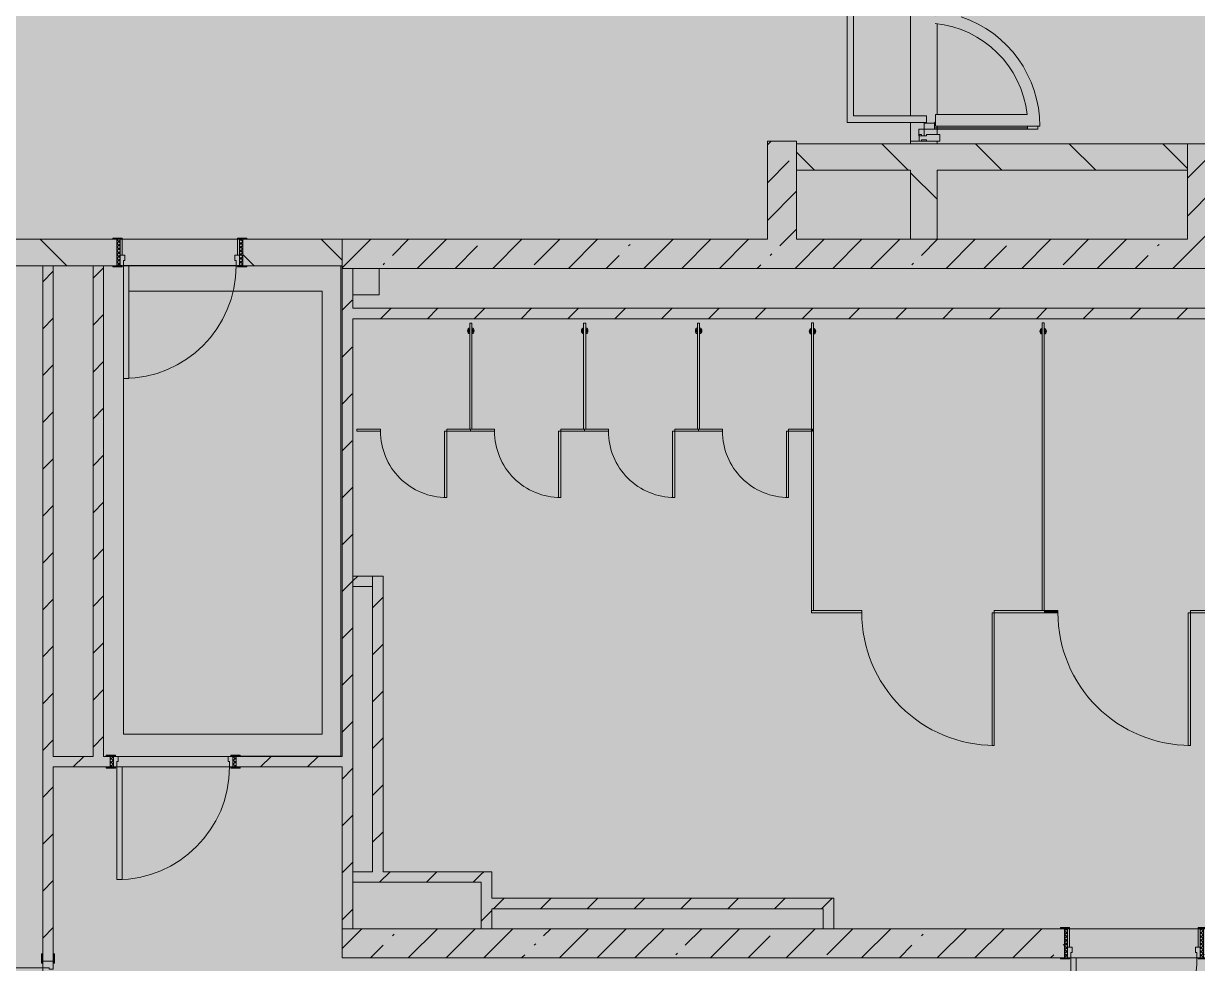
# Model space of a CAD drawing. Header units: millimetres. Extents: x 81548 to 272142, y -8553 to 29000.
# Drawn here: x 236937 to 245797, y 5138 to 12227 of the extents above; entities that cross this region are included whole.
import ezdxf

# ---------------------------------------------------------------- set-up
doc = ezdxf.new("R2010")
doc.units = ezdxf.units.MM
for name, color, linetype, lineweight, true_color in [('A-DETL-6', 7, 'Continuous', 5, 0x737373), ('A-DETL-GENF-3', 7, 'Continuous', 5, 0xe2e2e2), ('A-DETL-GENF-4', 7, 'Continuous', 5, 0xb7b7b7), ('A-DOOR-1', 7, 'Continuous', 5, 0xb7b7b7), ('A-DOOR-2', 7, 'Continuous', 5, 0xe2e2e2), ('A-DOOR-3', 7, 'Continuous', 5, 0xaaaaaa), ('A-DOOR-4', 7, 'Continuous', 5, 0x737373), ('A-DOOR-FRAM-1', 7, 'Continuous', 5, 0xe2e2e2), ('A-DOOR-FRAM-2', 7, 'Continuous', 5, 0xb7b7b7), ('A-DOOR-FRAM-3', 7, 'Continuous', 5, 0xaaaaaa), ('A-FLOR-2', 7, 'Continuous', 5, 0xb7b7b7), ('A-GENM-2', 7, 'Continuous', 5, 0x737373), ('A-GENM-3', 7, 'Continuous', 5, 0xe2ddcd), ('A-GLAZ-CWMG-4', 7, 'Continuous', 5, 0x737373), ('A-WALL-5', 7, 'Continuous', 9, 0x737373), ('I-WALL-5', 7, 'Continuous', 5, 0x737373)]:
    doc.layers.add(name, color=color, linetype=linetype, lineweight=lineweight, true_color=true_color)
doc.layers.add('A-DETL-GENF-2', color=7, linetype='Continuous', lineweight=9, true_color=0xc0c0c0, transparency=0.4)
doc.layers.add('I-WALL-4', color=7, linetype='Continuous', lineweight=5)
pattern_1 = [(45, (145131.52, 0), (-176.7767, 176.7767), [])]
pattern_2 = [(45, (145131.5, 0), (-285.1231, 285.1231), []), (45, (145416.64, 0), (-285.1231, 285.1231), [504.031, -100.806, 16.764, -84.042])]
pattern_3 = [(135, (145131.5, 0), (-353.5534, -353.5534), [])]

# ---------------------------------------------------------------- blocks, each defined once
blk = doc.blocks.new('110_Дверь_СКБ_1Ст_Внутренняя1 - Д-7а_л__950x2100h_Туалет-V83-2_10_3_птичка')
at = {"layer": 'A-DOOR-2'}
h = blk.add_hatch(color=256, dxfattribs=at)
h.paths.add_polyline_path([(487.5, 110), (487.5, 70), (477.5, 70), (477.5, 30), (512.5, 30), (512.5, 110)])
h.paths.add_polyline_path([(-462.5, 110), (-487.5, 110), (-487.5, 30), (-452.5, 30), (-452.5, 70), (-462.5, 70)])
at = {"layer": 'A-DOOR-3'}
h = blk.add_hatch(dxfattribs=at)
h.set_pattern_fill('FP_104', color=256, style=0, pattern_type=2)
h.set_pattern_definition([(135, (1776.41, 174.685), (-14.14214, -14.14214), []), (225, (1776.41, 174.685), (14.14214, -14.14214), [])])
h.paths.add_polyline_path([(537.5, 110), (512.5, 110), (512.5, -110), (537.5, -110)])
at = {"layer": 'A-DOOR-FRAM-1'}
for points in [[(447.5, 1060), (447.5, 110), (487.5, 110), (487.5, 1060)], [(-542.5, 118), (-542.5, 110), (-472.5, 110), (-472.5, 118)], [(567.5, 118), (497.5, 118), (497.5, 110), (567.5, 110)], [(-472.5, 30), (-487.5, 30), (-487.5, -110), (-472.5, -110)], [(512.5, 30), (497.5, 30), (497.5, -110), (512.5, -110)], [(-542.5, -110), (-542.5, -118), (-472.5, -118), (-472.5, -110)], [(567.5, -110), (497.5, -110), (497.5, -118), (567.5, -118)]]:
    blk.add_hatch(color=256, dxfattribs=at).paths.add_polyline_path(points)
at = {"layer": 'A-DOOR-FRAM-3'}
h = blk.add_hatch(dxfattribs=at)
h.set_pattern_fill('FP_105', color=256, style=0, pattern_type=2)
h.set_pattern_definition([(45, (-346.384, 174.685), (-14.1421, 14.1421), []), (135, (-346.384, 174.685), (-14.1421, -14.1421), [])])
h.paths.add_polyline_path([(-487.5, 110), (-512.5, 110), (-512.5, -110), (-487.5, -110)])
at = {"layer": 'A-DOOR-1'}
for p, q in [((487.5, 1060), (447.5, 1060)), ((447.5, 1060), (447.5, 110)), ((487.5, 110), (487.5, 1060)), ((447.5, 110), (487.5, 110))]:
    blk.add_line(p, q, dxfattribs=at)
blk.add_arc((487.5, 110), 950, 90, 180, dxfattribs=at)
at = {"layer": 'A-DOOR-FRAM-2'}
for p, q in [((-472.5, 118), (-542.5, 118)), ((-542.5, 118), (-542.5, 110)), ((-542.5, 110), (-472.5, 110)), ((-487.5, 110), (-512.5, 110)), ((-512.5, 110), (-512.5, -110)), ((-462.5, 110), (-487.5, 110)), ((-487.5, 110), (-487.5, 30)), ((-487.5, -110), (-487.5, 110)), ((-472.5, 110), (-487.5, 110)), ((-487.5, 110), (-487.5, 109)), ((-487.5, 109), (-472.5, 109)), ((-472.5, 110), (-472.5, 118)), ((-472.5, 109), (-472.5, 110)), ((-462.5, 70), (-462.5, 110)), ((487.5, 110), (487.5, 70)), ((512.5, 110), (487.5, 110)), ((567.5, 118), (497.5, 118)), ((497.5, 118), (497.5, 110)), ((512.5, 110), (497.5, 110)), ((497.5, 110), (497.5, 109)), ((497.5, 110), (567.5, 110)), ((497.5, 109), (512.5, 109)), ((512.5, 30), (512.5, 110)), ((537.5, 110), (512.5, 110)), ((512.5, 110), (512.5, -110)), ((512.5, 109), (512.5, 110)), ((537.5, -110), (537.5, 110)), ((567.5, 110), (567.5, 118)), ((-487.5, 30), (-452.5, 30)), ((-472.5, 30), (-487.5, 30)), ((-487.5, 30), (-487.5, -110)), ((-472.5, -110), (-472.5, 30)), ((-452.5, 70), (-462.5, 70)), ((-452.5, 30), (-452.5, 70)), ((487.5, 70), (477.5, 70)), ((477.5, 70), (477.5, 30)), ((477.5, 30), (512.5, 30)), ((512.5, 30), (497.5, 30)), ((497.5, 30), (497.5, -110)), ((512.5, -110), (512.5, 30)), ((-472.5, -110), (-542.5, -110)), ((-542.5, -110), (-542.5, -118)), ((-542.5, -118), (-472.5, -118)), ((-512.5, -110), (-487.5, -110)), ((-487.5, -110), (-472.5, -110)), ((-472.5, -118), (-472.5, -110)), ((497.5, -110), (512.5, -110)), ((567.5, -110), (497.5, -110)), ((497.5, -110), (497.5, -118)), ((497.5, -118), (567.5, -118)), ((512.5, -110), (537.5, -110)), ((567.5, -118), (567.5, -110))]:
    blk.add_line(p, q, dxfattribs=at)
blk = doc.blocks.new('110_Дверь_СКБ_2Ст - Д-5_п_ Из игровой в коридор-32215844-2_10_3_птичка')
at = {"layer": 'A-DOOR-2'}
for points in [[(-637.5, 40), (-587.5, 40), (-587.5, 940), (-637.5, 940)], [(612.5, 440), (612.5, 40), (662.5, 40), (662.5, 440)]]:
    blk.add_hatch(color=256, dxfattribs=at).paths.add_polyline_path(points)
h = blk.add_hatch(color=256, dxfattribs=at)
h.paths.add_polyline_path([(-687.5, 40), (-687.5, -40), (-627.5, -40), (-627.5, -10), (-637.5, -10), (-637.5, 40)])
h.paths.add_polyline_path([(652.5, -40), (712.5, -40), (712.5, 40), (662.5, 40), (662.5, -10), (652.5, -10)])
at = {"layer": 'A-DOOR-FRAM-1'}
for points in [[(-742.5, 40), (-672.5, 40), (-672.5, 48), (-742.5, 48)], [(697.5, 40), (767.5, 40), (767.5, 48), (697.5, 48)], [(-742.5, -48), (-672.5, -48), (-672.5, -40), (-742.5, -40)], [(697.5, -48), (767.5, -48), (767.5, -40), (697.5, -40)]]:
    blk.add_hatch(color=256, dxfattribs=at).paths.add_polyline_path(points)
at = {"layer": 'A-DOOR-1'}
for p, q in [((-637.5, 940), (-637.5, 40)), ((-587.5, 940), (-637.5, 940)), ((-587.5, 40), (-587.5, 940)), ((662.5, 440), (612.5, 440)), ((612.5, 440), (612.5, 40)), ((662.5, 40), (662.5, 440)), ((-637.5, 40), (-587.5, 40)), ((612.5, 40), (662.5, 40))]:
    blk.add_line(p, q, dxfattribs=at)
for centre, radius, start, end in [((-637.5, 40), 900, 0, 90), ((662.5, 40), 400, 90, 180)]:
    blk.add_arc(centre, radius, start, end, dxfattribs=at)
at = {"layer": 'A-DOOR-FRAM-2'}
for p, q in [((-672.5, 48), (-742.5, 48)), ((-742.5, 48), (-742.5, 40)), ((-742.5, 40), (-672.5, 40)), ((-637.5, 40), (-687.5, 40)), ((-687.5, 40), (-687.5, -40)), ((-672.5, 40), (-672.5, 48)), ((-637.5, -10), (-637.5, 40)), ((662.5, 40), (662.5, -10)), ((712.5, 40), (662.5, 40)), ((767.5, 48), (697.5, 48)), ((697.5, 48), (697.5, 40)), ((697.5, 40), (767.5, 40)), ((712.5, -40), (712.5, 40)), ((767.5, 40), (767.5, 48)), ((-672.5, -40), (-742.5, -40)), ((-742.5, -40), (-742.5, -48)), ((-742.5, -48), (-672.5, -48)), ((-672.5, -39), (-687.5, -39)), ((-687.5, -39), (-687.5, -40)), ((-687.5, -40), (-627.5, -40)), ((-687.5, -40), (-672.5, -40)), ((-672.5, -40), (-672.5, -39)), ((-672.5, -48), (-672.5, -40)), ((-627.5, -10), (-637.5, -10)), ((-627.5, -40), (-627.5, -10)), ((662.5, -10), (652.5, -10)), ((652.5, -10), (652.5, -40)), ((652.5, -40), (712.5, -40)), ((712.5, -39), (697.5, -39)), ((697.5, -39), (697.5, -40)), ((697.5, -40), (712.5, -40)), ((767.5, -40), (697.5, -40)), ((697.5, -40), (697.5, -48)), ((697.5, -48), (767.5, -48)), ((712.5, -40), (712.5, -39)), ((767.5, -48), (767.5, -40))]:
    blk.add_line(p, q, dxfattribs=at)
blk = doc.blocks.new('110_Дверь_СКБ_1Ст_Внутренняя1 - Д-8 950x2100h_охрана-V42-2_10_3_птичка')
at = {"layer": 'A-DOOR-2'}
h = blk.add_hatch(color=256, dxfattribs=at)
h.paths.add_polyline_path([(437.5, 100), (437.5, 60), (427.5, 60), (427.5, 20), (462.5, 20), (462.5, 100)])
h.paths.add_polyline_path([(-412.5, 100), (-437.5, 100), (-437.5, 20), (-402.5, 20), (-402.5, 60), (-412.5, 60)])
at = {"layer": 'A-DOOR-3'}
h = blk.add_hatch(dxfattribs=at)
h.set_pattern_fill('FP_68', color=256, style=0, pattern_type=2)
h.set_pattern_definition([(135, (1826.41, 164.685), (-14.14214, -14.14214), []), (225, (1826.41, 164.685), (14.14214, -14.14214), [])])
h.paths.add_polyline_path([(487.5, 100), (462.5, 100), (462.5, -100), (487.5, -100), (487.5, -34.8)])
at = {"layer": 'A-DOOR-FRAM-1'}
for points in [[(397.5, 950), (397.5, 100), (437.5, 100), (437.5, 950)], [(-492.5, 108), (-492.5, 100), (-422.5, 100), (-422.5, 108)], [(517.5, 108), (447.5, 108), (447.5, 100), (517.5, 100)], [(-422.5, 20), (-437.5, 20), (-437.5, -100), (-422.5, -100), (-422.5, -34.8)], [(462.5, 20), (447.5, 20), (447.5, -100), (462.5, -100), (462.5, -34.8)], [(-492.5, -100), (-492.5, -108), (-422.5, -108), (-422.5, -100)], [(447.5, -100), (447.5, -108), (517.5, -108), (517.5, -100)]]:
    blk.add_hatch(color=256, dxfattribs=at).paths.add_polyline_path(points)
at = {"layer": 'A-DOOR-FRAM-3'}
h = blk.add_hatch(dxfattribs=at)
h.set_pattern_fill('FP_69', color=256, style=0, pattern_type=2)
h.set_pattern_definition([(45, (-296.384, 164.685), (-14.1421, 14.1421), []), (135, (-296.384, 164.685), (-14.1421, -14.1421), [])])
h.paths.add_polyline_path([(-437.5, 100), (-462.5, 100), (-462.5, -100), (-437.5, -100), (-437.5, -34.8)])
at = {"layer": 'A-DOOR-1'}
for p, q in [((437.5, 950), (397.5, 950)), ((397.5, 950), (397.5, 100)), ((437.5, 100), (437.5, 950)), ((397.5, 100), (437.5, 100))]:
    blk.add_line(p, q, dxfattribs=at)
blk.add_arc((437.5, 100), 850, 90, 180, dxfattribs=at)
at = {"layer": 'A-DOOR-FRAM-2'}
for p, q in [((-422.5, 108), (-492.5, 108)), ((-492.5, 108), (-492.5, 100)), ((-492.5, 100), (-422.5, 100)), ((-437.5, 100), (-462.5, 100)), ((-462.5, 100), (-462.5, -100)), ((-412.5, 100), (-437.5, 100)), ((-437.5, 100), (-437.5, 20)), ((-437.5, -100), (-437.5, 100)), ((-422.5, 100), (-437.5, 100)), ((-437.5, 100), (-437.5, 99)), ((-437.5, 99), (-422.5, 99)), ((-422.5, 100), (-422.5, 108)), ((-422.5, 99), (-422.5, 100)), ((-412.5, 60), (-412.5, 100)), ((437.5, 100), (437.5, 60)), ((462.5, 100), (437.5, 100)), ((517.5, 108), (447.5, 108)), ((447.5, 108), (447.5, 100)), ((462.5, 100), (447.5, 100)), ((447.5, 100), (447.5, 99)), ((447.5, 100), (517.5, 100)), ((447.5, 99), (462.5, 99)), ((462.5, 20), (462.5, 100)), ((487.5, 100), (462.5, 100)), ((462.5, 100), (462.5, -100)), ((462.5, 99), (462.5, 100)), ((487.5, -100), (487.5, 100)), ((517.5, 100), (517.5, 108)), ((-437.5, 20), (-402.5, 20)), ((-422.5, 20), (-437.5, 20)), ((-437.5, 20), (-437.5, -100)), ((-422.5, -100), (-422.5, 20)), ((-402.5, 60), (-412.5, 60)), ((-402.5, 20), (-402.5, 60)), ((437.5, 60), (427.5, 60)), ((427.5, 60), (427.5, 20)), ((427.5, 20), (462.5, 20)), ((462.5, 20), (447.5, 20)), ((447.5, 20), (447.5, -100)), ((462.5, -100), (462.5, 20)), ((-422.5, -100), (-492.5, -100)), ((-492.5, -100), (-492.5, -108)), ((-492.5, -108), (-422.5, -108)), ((-462.5, -100), (-437.5, -100)), ((-437.5, -100), (-422.5, -100)), ((-422.5, -108), (-422.5, -100)), ((447.5, -100), (462.5, -100)), ((517.5, -100), (447.5, -100)), ((447.5, -100), (447.5, -108)), ((447.5, -108), (517.5, -108)), ((462.5, -100), (487.5, -100)), ((517.5, -108), (517.5, -100))]:
    blk.add_line(p, q, dxfattribs=at)
blk = doc.blocks.new('110_Дверь_СКБ_1Ст_Внутренняя1 - Д-8 950x2100h_охрана-V86-2_10_3_птичка')
at = {"layer": 'A-DOOR-2'}
h = blk.add_hatch(color=256, dxfattribs=at)
h.paths.add_polyline_path([(437.5, 40), (437.5, 0), (427.5, 0), (427.5, -40), (462.5, -40), (462.5, 40)])
h.paths.add_polyline_path([(-437.5, 40), (-437.5, -40), (-402.5, -40), (-402.5, 0), (-412.5, 0), (-412.5, 40)])
at = {"layer": 'A-DOOR-3'}
h = blk.add_hatch(dxfattribs=at)
h.set_pattern_fill('FP_108', color=256, style=0, pattern_type=2)
h.set_pattern_definition([(135, (1826.41, 104.685), (-14.14214, -14.14214), []), (225, (1826.41, 104.685), (14.14214, -14.14214), [])])
h.paths.add_polyline_path([(487.5, 40), (462.5, 40), (462.5, -40), (487.5, -40)])
at = {"layer": 'A-DOOR-FRAM-1'}
for points in [[(397.5, 890), (397.5, 40), (437.5, 40), (437.5, 890)], [(-492.5, 48), (-492.5, 40), (-422.5, 40), (-422.5, 48)], [(517.5, 48), (447.5, 48), (447.5, 40), (517.5, 40)], [(-422.5, -40), (-492.5, -40), (-492.5, -48), (-422.5, -48)], [(447.5, -40), (447.5, -48), (517.5, -48), (517.5, -40)]]:
    blk.add_hatch(color=256, dxfattribs=at).paths.add_polyline_path(points)
at = {"layer": 'A-DOOR-FRAM-3'}
h = blk.add_hatch(dxfattribs=at)
h.set_pattern_fill('FP_109', color=256, style=0, pattern_type=2)
h.set_pattern_definition([(45, (-296.384, 104.685), (-14.1421, 14.1421), []), (135, (-296.384, 104.685), (-14.1421, -14.1421), [])])
h.paths.add_polyline_path([(-437.5, 40), (-462.5, 40), (-462.5, -40), (-437.5, -40)])
at = {"layer": 'A-DOOR-1'}
for p, q in [((437.5, 890), (397.5, 890)), ((397.5, 890), (397.5, 40)), ((437.5, 40), (437.5, 890)), ((397.5, 40), (437.5, 40))]:
    blk.add_line(p, q, dxfattribs=at)
blk.add_arc((437.5, 40), 850, 90, 180, dxfattribs=at)
at = {"layer": 'A-DOOR-FRAM-2'}
for p, q in [((-422.5, 48), (-492.5, 48)), ((-492.5, 48), (-492.5, 40)), ((-492.5, 40), (-422.5, 40)), ((-437.5, 40), (-462.5, 40)), ((-462.5, 40), (-462.5, -40)), ((-412.5, 40), (-437.5, 40)), ((-437.5, 40), (-437.5, -40)), ((-437.5, -40), (-437.5, 40)), ((-422.5, 40), (-437.5, 40)), ((-437.5, 40), (-437.5, 39)), ((-437.5, 39), (-422.5, 39)), ((-422.5, 40), (-422.5, 48)), ((-422.5, 39), (-422.5, 40)), ((-412.5, 0), (-412.5, 40)), ((-402.5, 0), (-412.5, 0)), ((-402.5, -40), (-402.5, 0)), ((437.5, 0), (427.5, 0)), ((427.5, 0), (427.5, -40)), ((437.5, 40), (437.5, 0)), ((462.5, 40), (437.5, 40)), ((517.5, 48), (447.5, 48)), ((447.5, 48), (447.5, 40)), ((462.5, 40), (447.5, 40)), ((447.5, 40), (447.5, 39)), ((447.5, 40), (517.5, 40)), ((447.5, 39), (462.5, 39)), ((462.5, -40), (462.5, 40)), ((487.5, 40), (462.5, 40)), ((462.5, 40), (462.5, -40)), ((462.5, 39), (462.5, 40)), ((487.5, -40), (487.5, 40)), ((517.5, 40), (517.5, 48)), ((-422.5, -40), (-492.5, -40)), ((-492.5, -40), (-492.5, -48)), ((-492.5, -48), (-422.5, -48)), ((-462.5, -40), (-437.5, -40)), ((-422.5, -39), (-437.5, -39)), ((-437.5, -39), (-437.5, -40)), ((-437.5, -40), (-402.5, -40)), ((-437.5, -40), (-422.5, -40)), ((-422.5, -40), (-422.5, -39)), ((-422.5, -48), (-422.5, -40)), ((427.5, -40), (462.5, -40)), ((462.5, -39), (447.5, -39)), ((447.5, -39), (447.5, -40)), ((447.5, -40), (462.5, -40)), ((517.5, -40), (447.5, -40)), ((447.5, -40), (447.5, -48)), ((447.5, -48), (517.5, -48)), ((462.5, -40), (462.5, -39)), ((462.5, -40), (487.5, -40)), ((517.5, -48), (517.5, -40))]:
    blk.add_line(p, q, dxfattribs=at)
blk = doc.blocks.new('131_Сантехническая перегородка 7 - СП-1-V163-2_10_3_птичка')
at = {"layer": 'A-GENM-3'}
blk.add_hatch(color=256, dxfattribs=at).paths.add_polyline_path([(2165.9, 8), (-4.1, 8), (-4.1, -8), (2165.9, -8)])
at = {"layer": 'A-GENM-2'}
for p, q in [((2165.9, 8), (-4.1, 8)), ((-4.1, 8), (-4.1, -8)), ((2165.9, -8), (2165.9, 8)), ((-4.1, -8), (2165.9, -8))]:
    blk.add_line(p, q, dxfattribs=at)
at = {"layer": 'A-GENM-2', "flags": 128}
for points in [[(71.5, 8), (71.1, 8.5), (70.8, 9), (70.4, 9.5), (70, 9.9), (69.6, 10.4), (69.2, 10.8), (68.8, 11.2), (68.3, 11.6), (67.8, 12), (67.3, 12.3), (66.8, 12.7), (66.3, 13), (65.8, 13.3), (65.3, 13.6), (64.7, 13.8), (64.2, 14), (63.6, 14.3), (63, 14.4), (62.4, 14.6), (61.9, 14.7), (61.3, 14.9), (60.7, 14.9), (60.1, 15), (59.5, 15.1), (58.9, 15.1), (58.3, 15.1), (57.7, 15), (57.1, 15), (56.5, 14.9), (55.9, 14.8), (55.3, 14.7), (54.7, 14.5), (54.1, 14.4), (53.5, 14.2), (53, 13.9), (52.4, 13.7), (51.9, 13.4), (51.4, 13.2), (50.8, 12.9), (50.3, 12.5), (49.8, 12.2), (49.3, 11.8), (48.9, 11.4), (48.4, 11), (48, 10.6), (47.6, 10.2), (47.2, 9.7), (46.8, 9.3), (46.4, 8.8), (46.1, 8.3), (45.9, 8)], [(45.9, -8), (46.3, -8.5), (46.6, -9), (47, -9.5), (47.4, -9.9), (47.8, -10.4), (48.2, -10.8), (48.6, -11.2), (49.1, -11.6), (49.6, -12), (50, -12.3), (50.5, -12.7), (51.1, -13), (51.6, -13.3), (52.1, -13.6), (52.7, -13.8), (53.2, -14), (53.8, -14.3), (54.4, -14.4), (54.9, -14.6), (55.5, -14.7), (56.1, -14.9), (56.7, -14.9), (57.3, -15), (57.9, -15.1), (58.5, -15.1), (59.1, -15.1), (59.7, -15), (60.3, -15), (60.9, -14.9), (61.5, -14.8), (62.1, -14.7), (62.7, -14.5), (63.3, -14.4), (63.8, -14.2), (64.4, -13.9), (65, -13.7), (65.5, -13.4), (66, -13.2), (66.6, -12.9), (67.1, -12.5), (67.6, -12.2), (68, -11.8), (68.5, -11.4), (69, -11), (69.4, -10.6), (69.8, -10.2), (70.2, -9.7), (70.6, -9.3), (70.9, -8.8), (71.3, -8.3), (71.5, -8)]]:
    blk.add_lwpolyline(points, dxfattribs=at)
at = {"layer": 'A-GENM-2'}
for radius, start, end in [(24.6, 19.91127, 160.08873), (17.6, 45, 135), (17.6, 45, 135), (15.1, 45, 135), (24.6, 199.91127, 340.08873), (17.6, 225, 315), (17.6, 225, 315), (15.1, 225, 315)]:
    blk.add_arc((58.7, 0), radius, start, end, dxfattribs=at)
blk = doc.blocks.new('131_Сантехническая перегородка 6 - СП-1-V164-2_10_3_птичка')
at = {"layer": 'A-GENM-3'}
blk.add_hatch(color=256, dxfattribs=at).paths.add_polyline_path([(800, 8), (0, 8), (0, -8), (800, -8)])
at = {"layer": 'A-GENM-2'}
for p, q in [((800, 8), (0, 8)), ((0, 8), (0, -8)), ((800, -8), (800, 8)), ((0, -8), (800, -8))]:
    blk.add_line(p, q, dxfattribs=at)
at = {"layer": 'A-GENM-2', "flags": 128}
for points in [[(71.5, 8), (71.1, 8.5), (70.8, 9), (70.4, 9.5), (70, 9.9), (69.6, 10.4), (69.2, 10.8), (68.8, 11.2), (68.3, 11.6), (67.8, 12), (67.3, 12.3), (66.8, 12.7), (66.3, 13), (65.8, 13.3), (65.3, 13.6), (64.7, 13.8), (64.2, 14), (63.6, 14.3), (63, 14.4), (62.4, 14.6), (61.9, 14.7), (61.3, 14.9), (60.7, 14.9), (60.1, 15), (59.5, 15.1), (58.9, 15.1), (58.3, 15.1), (57.7, 15), (57.1, 15), (56.5, 14.9), (55.9, 14.8), (55.3, 14.7), (54.7, 14.5), (54.1, 14.4), (53.5, 14.2), (53, 13.9), (52.4, 13.7), (51.9, 13.4), (51.4, 13.2), (50.8, 12.9), (50.3, 12.5), (49.8, 12.2), (49.3, 11.8), (48.9, 11.4), (48.4, 11), (48, 10.6), (47.6, 10.2), (47.2, 9.7), (46.8, 9.3), (46.4, 8.8), (46.1, 8.3), (45.9, 8)], [(45.9, -8), (46.3, -8.5), (46.6, -9), (47, -9.5), (47.4, -9.9), (47.8, -10.4), (48.2, -10.8), (48.6, -11.2), (49.1, -11.6), (49.6, -12), (50, -12.3), (50.5, -12.7), (51.1, -13), (51.6, -13.3), (52.1, -13.6), (52.7, -13.8), (53.2, -14), (53.8, -14.3), (54.4, -14.4), (54.9, -14.6), (55.5, -14.7), (56.1, -14.9), (56.7, -14.9), (57.3, -15), (57.9, -15.1), (58.5, -15.1), (59.1, -15.1), (59.7, -15), (60.3, -15), (60.9, -14.9), (61.5, -14.8), (62.1, -14.7), (62.7, -14.5), (63.3, -14.4), (63.8, -14.2), (64.4, -13.9), (65, -13.7), (65.5, -13.4), (66, -13.2), (66.6, -12.9), (67.1, -12.5), (67.6, -12.2), (68, -11.8), (68.5, -11.4), (69, -11), (69.4, -10.6), (69.8, -10.2), (70.2, -9.7), (70.6, -9.3), (70.9, -8.8), (71.3, -8.3), (71.5, -8)]]:
    blk.add_lwpolyline(points, dxfattribs=at)
at = {"layer": 'A-GENM-2'}
for radius, start, end in [(24.6, 19.91127, 160.08873), (17.6, 45, 135), (17.6, 45, 135), (15.1, 45, 135), (24.6, 199.91127, 340.08873), (17.6, 225, 315), (17.6, 225, 315), (15.1, 225, 315)]:
    blk.add_arc((58.7, 0), radius, start, end, dxfattribs=at)
blk = doc.blocks.new('131_Сантехническая перегородка_Дверь МГН - СД-1-V165-2_10_3_птичка')
at = {"layer": 'A-GENM-3'}
for points in [[(-370, 8), (-370, -8), (10, -8), (10, 8)], [(1010, 8), (1010, -8), (1390, -8), (1390, 8)]]:
    blk.add_hatch(color=256, dxfattribs=at).paths.add_polyline_path(points)
at = {"layer": 'A-DOOR-4'}
for p, q in [((10, 1008), (26, 1008)), ((10, 8), (10, 1008)), ((26, 8), (26, 1008)), ((10, 8), (26, 8))]:
    blk.add_line(p, q, dxfattribs=at)
blk.add_arc((10, 8), 1000, 360, 90, dxfattribs=at)
at = {"layer": 'A-GENM-2'}
for p, q in [((10, 8), (-370, 8)), ((-370, 8), (-370, -8)), ((10, -8), (10, 8)), ((1390, 8), (1010, 8)), ((1010, 8), (1010, -8)), ((1390, -8), (1390, 8)), ((-370, -8), (10, -8)), ((1010, -8), (1390, -8))]:
    blk.add_line(p, q, dxfattribs=at)
blk = doc.blocks.new('131_Сантехническая перегородка_Дверь 5 - СД-1-V166-2_10_3_птичка')
at = {"layer": 'A-GENM-3'}
for points in [[(70, 8), (70, -8), (250, -8), (250, 8)], [(750, 8), (750, -8), (930, -8), (930, 8)]]:
    blk.add_hatch(color=256, dxfattribs=at).paths.add_polyline_path(points)
at = {"layer": 'A-DOOR-4'}
for p, q in [((266, 508), (250, 508)), ((250, 8), (250, 508)), ((266, 8), (266, 508)), ((266, 8), (250, 8))]:
    blk.add_line(p, q, dxfattribs=at)
blk.add_arc((250, 8), 500, 360, 90, dxfattribs=at)
at = {"layer": 'A-GENM-2'}
for p, q in [((250, 8), (70, 8)), ((70, 8), (70, -8)), ((250, -8), (250, 8)), ((930, 8), (750, 8)), ((750, 8), (750, -8)), ((930, -8), (930, 8)), ((70, -8), (250, -8)), ((750, -8), (930, -8))]:
    blk.add_line(p, q, dxfattribs=at)
blk = doc.blocks.new('131_Сантехническая перегородка_Дверь МГН 2 - СД-1-V167-2_10_3_птичка')
at = {"layer": 'A-GENM-3'}
for points in [[(10, 8), (-430, 8), (-430, -8), (10, -8)], [(1010, 8), (1010, -8), (1110, -8), (1110, 8)]]:
    blk.add_hatch(color=256, dxfattribs=at).paths.add_polyline_path(points)
at = {"layer": 'A-DOOR-4'}
for p, q in [((10, 1008), (26, 1008)), ((10, 8), (10, 1008)), ((26, 8), (26, 1008)), ((10, 8), (26, 8))]:
    blk.add_line(p, q, dxfattribs=at)
blk.add_arc((10, 8), 1000, 360, 90, dxfattribs=at)
at = {"layer": 'A-GENM-2'}
for p, q in [((10, 8), (-430, 8)), ((-430, 8), (-430, -8)), ((10, -8), (10, 8)), ((1110, 8), (1010, 8)), ((1010, 8), (1010, -8)), ((1110, -8), (1110, 8)), ((-430, -8), (10, -8)), ((1010, -8), (1110, -8))]:
    blk.add_line(p, q, dxfattribs=at)
blk = doc.blocks.new('Дверь_Витражная_остекление_ - ВВ-7 остекление-32349468-2_10_3_птичка')
at = {"layer": 'A-DETL-GENF-3'}
for points in [[(-860, -106.8), (-860, -880), (-837.2, -880), (-837.2, -106.8), (-815, -106.8), (-815, -20), (-860, -20)], [(865, -103.8), (877.8, -103.8), (877.8, -880), (910, -880), (910, -140), (900, -140), (900, -40), (910, -40), (910, -20), (865, -20)]]:
    blk.add_hatch(color=256, dxfattribs=at).paths.add_polyline_path(points)
at = {"layer": 'A-DETL-GENF-4'}
for p, q in [((-815, -20), (-860, -20)), ((-860, -880), (-860, -20)), ((-815, -20), (-860, -20)), ((-860, -20), (-860, -880)), ((-815, -106.8), (-815, -20)), ((-815, -106.8), (-815, -20)), ((865, -103.8), (865, -20)), ((865, -20), (865, -103.8)), ((-860, -100), (-815, -100)), ((-850, -800), (-850, -100)), ((-806, -106.8), (-806, -100)), ((900, -100), (865, -100)), ((900, -800), (900, -140)), ((910, -880), (910, -140)), ((910, -880), (910, -140)), ((-860, -800), (-837.2, -800)), ((-860, -880), (-837.2, -880)), ((-860, -880), (-837.2, -880)), ((910, -800), (877.8, -800)), ((910, -880), (877.8, -880)), ((877.8, -880), (910, -880))]:
    blk.add_line(p, q, dxfattribs=at)
at = {"layer": 'A-DOOR-1'}
for p, q in [((-910, 20), (-860, 20)), ((-910, -20), (-910, 20)), ((-860, 20), (-860, -20)), ((860, 20), (910, 20)), ((860, -20), (860, 20)), ((910, 20), (910, -20)), ((-860, -20), (-910, -20)), ((-860, -880), (-860, -20)), ((910, -20), (860, -20)), ((860, -103.8), (860, -39))]:
    blk.add_line(p, q, dxfattribs=at)
for centre, start, end in [((-860, -20), 354.22155, 0), ((860, -20), 180, 185.77845), ((-860, -20), 270, 271.54729)]:
    blk.add_arc(centre, 860, start, end, dxfattribs=at)
blk = doc.blocks.new('Прямоугольный импост - Импост структурный с накладкой - 160мм Темный-32310142-2_10_3_птичка')
at = {"layer": 'A-GLAZ-CWMG-4'}
for p, q in [((-50, 0), (-50, 17)), ((-50, 17), (0, 17)), ((-40, 0), (-50, 0)), ((-40, -40), (-40, 0)), ((0, 0), (-10, 0)), ((-10, 0), (-10, -40)), ((0, 17), (0, 0)), ((-50, -140), (-50, -40)), ((-50, -40), (-40, -40)), ((-10, -40), (0, -40)), ((0, -40), (0, -140)), ((0, -140), (-50, -140))]:
    blk.add_line(p, q, dxfattribs=at)

msp = doc.modelspace()

# ---------------------------------------------------------------- hatches: boundary and pattern name
at = {"layer": 'A-DETL-GENF-2'}
msp.add_hatch(color=256, dxfattribs=at).paths.add_polyline_path([(268200.9, -258), (270369.5, -258), (270369.5, 21558), (238439.5, 21558), (238439.5, 27348), (229991.5, 27348), (229991.5, 5750), (234333.5, 5750), (234333.5, -258), (267272.4, -258)])
at = {"layer": 'I-WALL-4'}
h = msp.add_hatch(dxfattribs=at)
h.set_pattern_fill('FP_63', color=256, style=0, pattern_type=2)
h.set_pattern_definition(pattern_2)
h.paths.add_polyline_path([(242770.5, 10600), (242770.5, 11340), (242550.5, 11340), (242550.5, 10600)])
h = msp.add_hatch(dxfattribs=at)
h.set_pattern_fill('FP_66', color=256, style=0, pattern_type=2)
h.set_pattern_definition(pattern_3)
h.paths.add_polyline_path([(245720.5, 11120), (245720.5, 11320), (242770.5, 11320), (242770.5, 11120), (244059.4, 11120)])
h = msp.add_hatch(dxfattribs=at)
h.set_pattern_fill('FP_63', color=256, style=0, pattern_type=2)
h.set_pattern_definition(pattern_2)
h.paths.add_polyline_path([(245940.5, 10600), (245940.5, 11320), (245720.5, 11320), (245720.5, 10600), (245916.5, 10600)])
h = msp.add_hatch(dxfattribs=at)
h.set_pattern_fill('FP_66', color=256, style=0, pattern_type=2)
h.set_pattern_definition(pattern_3)
h.paths.add_polyline_path([(243831.5, 10600), (243831.5, 11120), (243631.5, 11120), (243631.5, 10600)])
h = msp.add_hatch(dxfattribs=at)
h.set_pattern_fill('FP_66', color=256, style=0, pattern_type=2)
h.set_pattern_definition(pattern_3)
h.paths.add_polyline_path([(236631.3, 10400), (237641.5, 10400), (237641.5, 10600), (236516.5, 10600), (236516.5, 10400), (236571.5, 10400)])
h.paths.add_polyline_path([(234774.2, 10400), (235116.5, 10400), (235116.5, 10600), (234741.5, 10600), (234741.5, 10400)])
h.paths.add_polyline_path([(239341.5, 10400), (239341.5, 10600), (238591.5, 10600), (238591.5, 10400), (238952.6, 10400)])
h = msp.add_hatch(dxfattribs=at)
h.set_pattern_fill('FP_63', color=256, style=0, pattern_type=2)
h.set_pattern_definition(pattern_2)
h.paths.add_polyline_path([(244059.4, 10380), (246741.5, 10380), (246741.5, 10600), (239341.5, 10600), (239341.5, 10380), (242202.4, 10380)])
h = msp.add_hatch(dxfattribs=at)
h.set_pattern_fill('FP_67', color=256, style=0, pattern_type=2)
h.set_pattern_definition(pattern_1)
h.paths.add_polyline_path([(237161.5, 125), (237161.5, 3755), (237081.5, 3755), (237081.5, 125), (237095.5, 125)])
h.paths.add_polyline_path([(237131.5, 5155), (237161.5, 5155), (237161.5, 10400), (237081.5, 10400), (237081.5, 5155)])
h = msp.add_hatch(dxfattribs=at)
h.set_pattern_fill('FP_67', color=256, style=0, pattern_type=2)
h.set_pattern_definition(pattern_1)
h.paths.add_polyline_path([(237461.5, 6700), (237541.5, 6700), (237541.5, 10400), (237461.5, 10400), (237461.5, 7750.3)])
h = msp.add_hatch(dxfattribs=at)
h.set_pattern_fill('FP_67', color=256, style=0, pattern_type=2)
h.set_pattern_definition(pattern_1)
h.paths.add_polyline_path([(239421.5, 5400), (239416.8, 10380), (239341.5, 10380), (239341.5, 5400)])
h = msp.add_hatch(dxfattribs=at)
h.set_pattern_fill('FP_67', color=256, style=0, pattern_type=2)
h.set_pattern_definition(pattern_1)
h.paths.add_polyline_path([(246211.5, 10000), (246211.5, 10080), (239421.5, 10080), (239421.5, 10000), (245916.5, 10000)])
h = msp.add_hatch(dxfattribs=at)
h.set_pattern_fill('FP_67', color=256, style=0, pattern_type=2)
h.set_pattern_definition(pattern_1)
h.paths.add_polyline_path([(239571.5, 7980), (239571.5, 8060), (239421.5, 8060), (239421.5, 7980)])
h = msp.add_hatch(dxfattribs=at)
h.set_pattern_fill('FP_67', color=256, style=0, pattern_type=2)
h.set_pattern_definition(pattern_1)
h.paths.add_polyline_path([(239571.5, 7980), (239651.5, 7980), (239651.5, 8060), (239421.5, 8060), (239421.5, 7980)])
h = msp.add_hatch(dxfattribs=at)
h.set_pattern_fill('FP_67', color=256, style=0, pattern_type=2)
h.set_pattern_definition(pattern_1)
h.paths.add_polyline_path([(239651.5, 5830), (239651.5, 7980), (239571.5, 7980), (239571.5, 5830)])
h = msp.add_hatch(dxfattribs=at)
h.set_pattern_fill('FP_67', color=256, style=0, pattern_type=2)
h.set_pattern_definition(pattern_1)
h.paths.add_polyline_path([(238571.5, 6620), (239341.5, 6620), (239341.5, 6700), (238541.5, 6700), (238541.5, 6620)])
h.paths.add_polyline_path([(237559.8, 6620), (237591.5, 6620), (237591.5, 6700), (237161.5, 6700), (237161.5, 6620)])
h = msp.add_hatch(dxfattribs=at)
h.set_pattern_fill('FP_67', color=256, style=0, pattern_type=2)
h.set_pattern_definition(pattern_1)
h.paths.add_polyline_path([(240391.5, 5750), (240391.5, 5830), (239421.5, 5830), (239421.5, 5750)])
h = msp.add_hatch(dxfattribs=at)
h.set_pattern_fill('FP_67', color=256, style=0, pattern_type=2)
h.set_pattern_definition(pattern_1)
h.paths.add_polyline_path([(240391.5, 5400), (240471.5, 5400), (240471.5, 5830), (240391.5, 5830), (240391.5, 5750)])
h = msp.add_hatch(dxfattribs=at)
h.set_pattern_fill('FP_67', color=256, style=0, pattern_type=2)
h.set_pattern_definition(pattern_1)
h.paths.add_polyline_path([(242971.5, 5550), (242971.5, 5630), (240471.5, 5630), (240471.5, 5550), (242202.4, 5550)])
h = msp.add_hatch(dxfattribs=at)
h.set_pattern_fill('FP_67', color=256, style=0, pattern_type=2)
h.set_pattern_definition(pattern_1)
h.paths.add_polyline_path([(243051.5, 5400), (243051.5, 5630), (242971.5, 5630), (242971.5, 5400)])
h = msp.add_hatch(dxfattribs=at)
h.set_pattern_fill('FP_63', color=256, style=0, pattern_type=2)
h.set_pattern_definition(pattern_2)
h.paths.add_polyline_path([(246741.5, 5180), (246741.5, 5400), (245841.5, 5400), (245841.5, 5180), (246701.5, 5180)])
h.paths.add_polyline_path([(242202.4, 5180), (244791.5, 5180), (244791.5, 5400), (239341.5, 5400), (239341.5, 5180)])

# ---------------------------------------------------------------- linework, layer by layer
at = {"layer": 'A-DETL-6'}
for p, q in [((237731.5, 10207.5), (239191.5, 10207.5)), ((239191.5, 10207.5), (239191.5, 6867.5)), ((237691.5, 6867.5), (237691.5, 9550)), ((239191.5, 6867.5), (237691.5, 6867.5))]:
    msp.add_line(p, q, dxfattribs=at)
at = {"layer": 'A-FLOR-2'}
for p, q in [((243151.5, 13150), (243151.5, 11481.2)), ((243201.5, 11531.2), (243201.5, 13100)), ((243751.5, 11531.2), (243201.5, 11531.2)), ((243751.5, 11481.2), (243751.5, 11531.2)), ((244511.2, 11542.2), (243819.3, 11542.2)), ((243819.3, 11542.2), (243819.3, 11452.8)), ((243151.5, 11481.2), (243751.5, 11481.2)), ((243819.3, 11452.8), (244606.3, 11452.8)), ((238541.5, 10401.4), (237691.5, 10401.4)), ((237691.5, 10401), (238541.5, 10401)), ((239331.5, 6701.4), (239331.5, 10400)), ((239621.5, 10380), (239621.5, 10180)), ((239621.5, 10180), (239421.5, 10180)), ((238571.5, 6701.4), (239331.5, 6701.4)), ((237641.5, 6621.4), (238488.3, 6621.4))]:
    msp.add_line(p, q, dxfattribs=at)
for radius, start, end in [(780, 6.57701, 84.00325), (870, 360, 71.40745)]:
    msp.add_arc((243736.3, 11452.8), radius, start, end, dxfattribs=at)
at = {"layer": 'A-WALL-5'}
for p, q in [((243631.5, 10600), (243831.5, 10600)), ((237161.5, 10400), (237081.5, 10400)), ((237541.5, 10400), (237461.5, 10400)), ((239421.5, 10380), (239341.5, 10380)), ((239341.5, 5400), (239421.5, 5400))]:
    msp.add_line(p, q, dxfattribs=at)
at = {"layer": 'I-WALL-5'}
for p, q in [((243631.5, 11531.2), (243631.5, 13100)), ((243831.5, 12226.3), (243831.5, 11542.2)), ((243631.5, 11320), (243631.5, 11481.2)), ((243831.5, 11452.8), (243831.5, 11390)), ((242550.5, 11340), (242550.5, 10600)), ((242770.5, 11340), (242550.5, 11340)), ((242770.5, 10600), (242770.5, 11340)), ((245720.5, 11320), (242770.5, 11320)), ((243831.5, 11340), (243631.5, 11340)), ((243831.5, 11320), (243831.5, 11340)), ((245720.5, 11320), (245720.5, 10600)), ((245940.5, 11320), (245720.5, 11320)), ((242770.5, 11120), (243631.5, 11120)), ((243631.5, 11120), (243631.5, 10600)), ((243831.5, 10600), (243831.5, 11120)), ((243831.5, 11120), (245720.5, 11120)), ((237611.5, 10600), (236571.5, 10600)), ((237681.5, 10600), (238551.5, 10600)), ((242550.5, 10600), (238621.5, 10600)), ((239341.5, 6700), (239341.5, 10600)), ((243631.5, 10600), (242770.5, 10600)), ((245720.5, 10600), (243831.5, 10600)), ((236571.5, 10400), (237081.5, 10400)), ((237081.5, 10400), (237081.5, 5210)), ((237161.5, 6700), (237161.5, 10400)), ((237161.5, 10400), (237461.5, 10400)), ((237461.5, 10400), (237461.5, 6700)), ((237541.5, 6700), (237541.5, 10400)), ((237541.5, 10400), (237611.5, 10400)), ((238541.5, 10400), (237731.5, 10400)), ((238621.5, 10400), (239341.5, 10400)), ((239421.5, 10080), (239421.5, 10380)), ((239421.5, 10380), (246741.5, 10380)), ((246211.5, 10080), (239421.5, 10080)), ((239421.5, 5400), (239421.5, 10000)), ((239421.5, 10000), (246211.5, 10000)), ((239651.5, 8060), (239421.5, 8060)), ((239421.5, 7980), (239571.5, 7980)), ((239571.5, 8060), (239571.5, 5830)), ((239651.5, 5830), (239651.5, 8060)), ((237461.5, 6700), (237161.5, 6700)), ((237559.8, 6700), (237541.5, 6700)), ((237651.5, 6700), (238481.5, 6700)), ((239341.5, 6700), (238571.5, 6700)), ((237161.5, 6620), (237559.8, 6620)), ((237161.5, 5210), (237161.5, 6620)), ((238488.3, 6620), (237681.5, 6620)), ((238571.5, 6620), (239341.5, 6620)), ((239341.5, 6620), (239341.5, 5180)), ((239571.5, 5830), (239421.5, 5830)), ((240471.5, 5830), (239651.5, 5830)), ((240471.5, 5630), (240471.5, 5830)), ((239421.5, 5750), (240391.5, 5750)), ((240391.5, 5750), (240391.5, 5400)), ((243051.5, 5630), (240471.5, 5630)), ((243051.5, 5400), (243051.5, 5630)), ((240471.5, 5550), (242971.5, 5550)), ((240471.5, 5400), (240471.5, 5550)), ((242971.5, 5550), (242971.5, 5400)), ((244761.5, 5400), (239421.5, 5400)), ((244831.5, 5400), (245801.5, 5400)), ((239341.5, 5180), (244761.5, 5180)), ((245791.5, 5180), (244881.5, 5180))]:
    msp.add_line(p, q, dxfattribs=at)

# ---------------------------------------------------------------- block references
at = {"layer": 'A-DOOR-1'}
for name, p, rotation in [('Дверь_Витражная_остекление_ - ВВ-7 остекление-32349468-2_10_3_птичка', (243712.5, 12290), 89.99999999999993), ('110_Дверь_СКБ_1Ст_Внутренняя1 - Д-8 950x2100h_охрана-V42-2_10_3_птичка', (238129, 10500), 180), ('110_Дверь_СКБ_1Ст_Внутренняя1 - Д-8 950x2100h_охрана-V86-2_10_3_птичка', (238079, 6660), 180), ('110_Дверь_СКБ_1Ст_Внутренняя1 - Д-7а_л__950x2100h_Туалет-V83-2_10_3_птичка', (245329, 5290), 180), ('110_Дверь_СКБ_2Ст - Д-5_п_ Из игровой в коридор-32215844-2_10_3_птичка', (237121.5, 4442.5), 89.99999999999991)]:
    msp.add_blockref(name, p, dxfattribs=dict(at, rotation=rotation))
at = {"layer": 'A-GENM-2'}
for name, p, rotation in [('131_Сантехническая перегородка 6 - СП-1-V164-2_10_3_птичка', (240312.1, 9968), 270.0000000000007), ('131_Сантехническая перегородка 6 - СП-1-V164-2_10_3_птичка', (241171.8, 9968), 270.0000000000007), ('131_Сантехническая перегородка 6 - СП-1-V164-2_10_3_птичка', (242031.4, 9968), 270.0000000000007), ('131_Сантехническая перегородка 7 - СП-1-V163-2_10_3_птичка', (242891, 9964.9), 269.9999999999999), ('131_Сантехническая перегородка 7 - СП-1-V163-2_10_3_птичка', (244631.5, 9964.9), 269.9999999999999), ('131_Сантехническая перегородка_Дверь 5 - СД-1-V166-2_10_3_птичка', (240381, 9160), 180), ('131_Сантехническая перегородка_Дверь 5 - СД-1-V166-2_10_3_птичка', (241241, 9160), 180), ('131_Сантехническая перегородка_Дверь 5 - СД-1-V166-2_10_3_птичка', (242101, 9160), 180), ('131_Сантехническая перегородка_Дверь 5 - СД-1-V166-2_10_3_птичка', (242961, 9160), 180), ('131_Сантехническая перегородка_Дверь МГН - СД-1-V165-2_10_3_птичка', (244273, 7791), 180), ('131_Сантехническая перегородка_Дверь МГН 2 - СД-1-V167-2_10_3_птичка', (245753, 7791), 180)]:
    msp.add_blockref(name, p, dxfattribs=dict(at, rotation=rotation))
at = {"layer": 'A-GLAZ-CWMG-4', "extrusion": (0, 0, -1), "rotation": 270.0000000000001}
msp.add_blockref('Прямоугольный импост - Импост структурный с накладкой - 160мм Темный-32310142-2_10_3_птичка', (-243712.5, 11340), dxfattribs=at)

doc.saveas('drawing.dxf')
